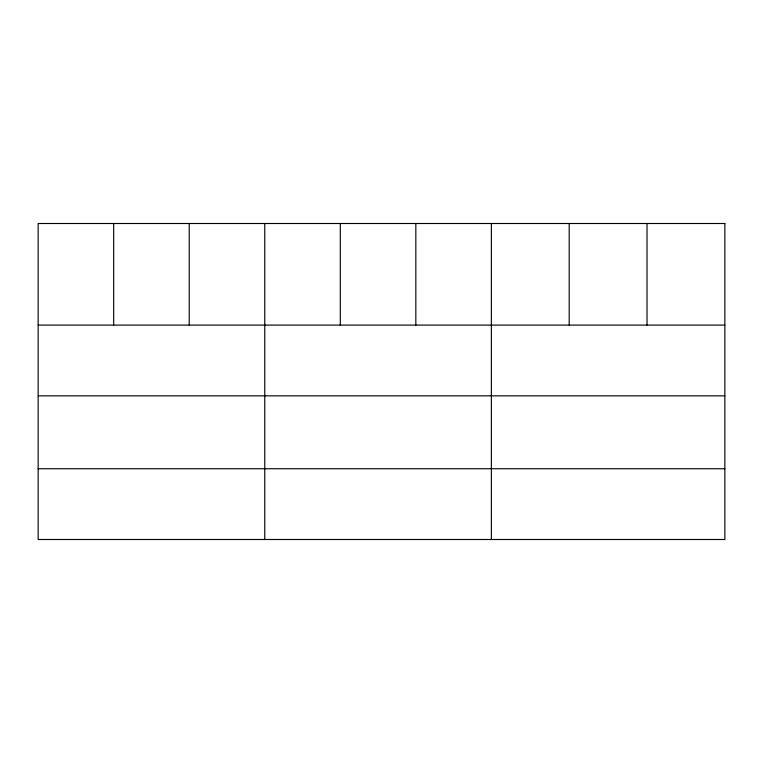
<?xml version="1.0" encoding="UTF-8"?>
<svg xmlns="http://www.w3.org/2000/svg" width="763" height="763" viewBox="0 0 763 763"><rect width="100%" height="100%" fill="white"/><g stroke="black" fill="none" stroke-linecap="round" stroke-linejoin="round"><path stroke-width="1.14" d="M38.15 325.095L724.85 325.095M38.15 395.844L724.85 395.844M38.15 468.74L724.85 468.74M647.024 223.502L647.024 325.095M569.198 223.502L569.198 325.095M491.372 223.502L491.372 539.498M415.835 223.502L415.835 325.095M340.298 223.502L340.298 325.095M264.761 223.502L264.761 539.498M189.224 223.502L189.224 325.095M113.687 223.502L113.687 325.095M724.85 223.502L38.15 223.502L38.15 539.498L724.85 539.498L724.85 223.502"/></g></svg>
